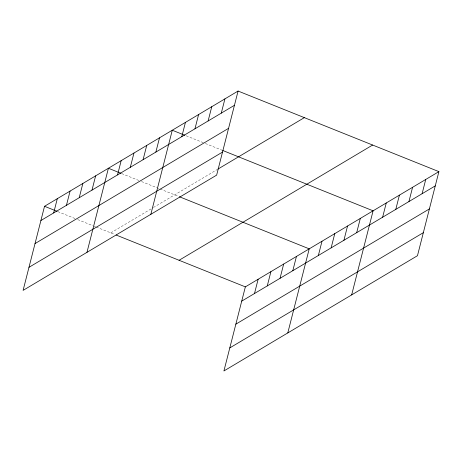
<?xml version="1.0" encoding="UTF-8"?>
<svg xmlns="http://www.w3.org/2000/svg" width="462" height="462" viewBox="0 0 462 462"><rect width="100%" height="100%" fill="white"/><g stroke="black" fill="none" stroke-linecap="round" stroke-linejoin="round"><path stroke-width="0.35" stroke-dasharray="2.31 1.73" d="M110.805 232.883L152.778 207.888M153.384 207.525L217.256 169.496M186.192 135.811L204.083 142.989M205.411 143.52L221.974 150.173M121.656 173.573L140.211 181.023M141.539 181.554L159.43 188.733M160.095 188.998L178.69 196.46M57.785 211.608L76.346 219.052M77.668 219.583L92.908 225.699M93.572 225.964L95.559 226.767M96.223 227.033L114.819 234.494"/><path stroke-width="0.69" d="M238.08 91.043L44.531 206.289L23.1 290.373L216.643 175.127L238.08 91.043L438.9 171.627L417.469 255.711L223.92 370.957L245.357 286.873L438.9 171.627M53.673 212.93L57.305 198.683M66.447 205.324L70.08 191.077M79.221 197.719L82.854 183.466M91.996 190.113L95.628 175.86M86.971 252.339L108.403 168.255L120.992 173.308M117.544 174.902L121.177 160.649M130.319 167.296L133.951 153.043M143.093 159.685L146.725 145.438M155.867 152.079L159.5 137.832M150.843 214.31L172.274 130.226L184.864 135.279M181.803 136.637L185.435 122.39M194.964 128.8L198.596 114.553M208.125 120.963L211.758 106.716M221.286 113.126L224.919 98.88M254.498 293.514L258.125 279.267M267.273 285.909L270.899 271.662M280.041 278.303L283.674 264.056M292.816 270.697L296.448 256.45M287.791 332.929L309.222 248.845L179.36 196.731M318.364 255.486L321.997 241.239M331.139 247.88L334.771 233.628M343.913 240.275L347.545 226.022M356.687 232.669L360.32 218.416M351.663 294.895L373.094 210.811L222.638 150.439M382.623 217.227L386.255 202.974M395.784 209.39L399.416 195.137M408.945 201.553L412.578 187.301M422.106 193.717L425.739 179.464M40.899 220.536L234.448 105.29M35.025 243.584L228.575 128.338M28.973 267.325L222.522 152.079M217.862 169.132L304.348 117.637M179.083 260.279L372.632 145.033M241.724 301.126L435.268 185.88M235.845 324.168L429.394 208.922M229.793 347.915L423.342 232.669M44.531 206.289L57.126 211.342M116.158 235.031L245.357 286.873"/></g></svg>
